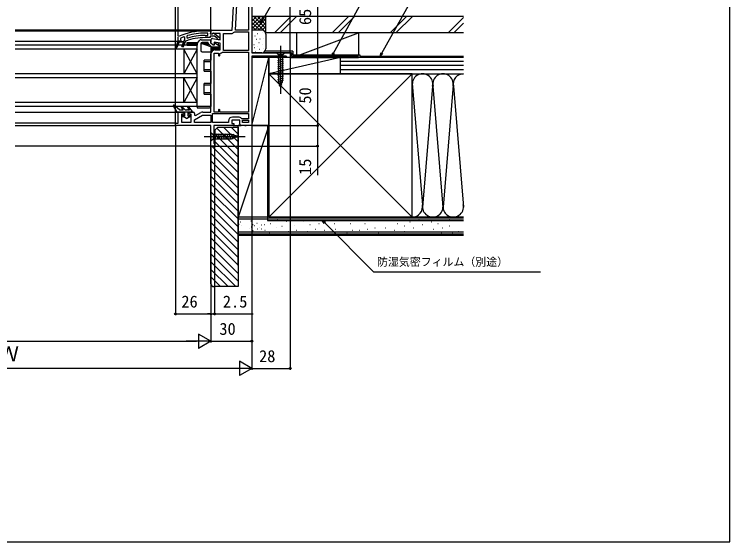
# Model space of a CAD drawing. Units: millimetres, scale not verified. Extents: x -525 to 525, y -783 to 778.
# Drawn here: x 1 to 525, y -783 to -396 of the extents above; entities that cross this region are included whole.
import ezdxf
from ezdxf.enums import TextEntityAlignment as Align

# ---------------------------------------------------------------- set-up
doc = ezdxf.new("R2010")
doc.units = ezdxf.units.MM
doc.header["$LTSCALE"] = 4
for name, color, linetype in [('0-2_YKK_11', 7, 'Continuous'), ('0-3_YKK_12', 2, 'Continuous'), ('0-4_YKK_13', 4, 'Continuous'), ('0-6_YKK_D', 6, 'Continuous'), ('0-7_YKK_ZWAK', 7, 'Continuous'), ('0-8_YSS_K', 3, 'Continuous'), ('0-9_YSS_KE', 3, 'Continuous')]:
    doc.layers.add(name, color=color, linetype=linetype)
doc.styles.add('ＭＳ ゴシック', font='')
doc.styles.get('ＭＳ ゴシック').set_extended_font_data('MS Gothic')

msp = doc.modelspace()

# ---------------------------------------------------------------- linework, layer by layer
at = {"layer": '0-2_YKK_11'}
for p, q in [((129.8, -467.7), (132, -467.7)), ((165.1, -471.4), (160.7, -471.4))]:
    msp.add_line(p, q, dxfattribs=at)
for points in [[(146.174, -413.915), (151.8, -414.907), (151.8, -410.1), (146.444, -410.1), (145.576, -410.642), (145, -410.323), (145, -407.7), (160.642, -407.7), (162.95, -363.648)], [(175, -363.7), (175, -424.3), (203, -424.3), (203, -427.7), (201.1, -427.7), (200.6, -427.2), (200.1, -426.7), (175, -426.7), (175, -477.7), (170.758, -477.7), (170.575, -477.58), (170.025, -477.58), (169.842, -477.7), (167.2, -477.7)], [(140.633, -408.2), (145.001, -408.2), (145.001, -409.3), (144.563, -409.796), (144.301, -410.094), (144.301, -410.5), (145.701, -410.5), (146.101, -410.3)], [(122.901, -413.495), (122.601, -413.953), (122.601, -414.625), (122.976, -415.11), (122.901, -415.7), (121.001, -415.7), (119.229, -420.152), (121.001, -415.7), (121.001, -412.918), (121.29, -412.465)], [(119.972, -420.448), (121.663, -416.2), (125.14, -416.2), (123.766, -419.652), (124.509, -419.948), (126.001, -416.2), (126.001, -415.7), (125.501, -415.7), (125.426, -415.11), (125.801, -414.625), (125.801, -414.6), (125.801, -413.065), (125.126, -412.596)], [(127.756, -411.709), (127.401, -412.187), (127.401, -413.024), (128.048, -413.501)], [(140.633, -411.6), (142.701, -411.6), (142.701, -409.8), (140.633, -409.8)], [(147.517, -410.113), (151.501, -413.225), (151.501, -414.7), (150.399, -414.7), (149.9, -414.225), (149.708, -413.855), (147.462, -412.1), (144.301, -412.1), (144.301, -413.2), (140.633, -413.2)], [(172.6, -422.6), (154.2, -422.6), (154.2, -410.1), (159.865, -410.1)], [(162.076, -409.076), (162.458, -408.9), (172.6, -408.9), (172.6, -422.6)], [(126.618, -415.67), (126.447, -415.7), (126.001, -415.7), (126.001, -416.2), (124.509, -419.948), (123.766, -419.652), (125.14, -416.2), (121.663, -416.2), (119.972, -420.448)], [(147.9, -422.2), (151.8, -422.2), (151.8, -417.344), (147.4, -416.568), (147.4, -418.7), (146.5, -418.7), (145, -417.2), (145, -414.9)], [(172.6, -423.8), (172.6, -467.7), (151.6, -467.7), (151.6, -466.3)], [(153.455, -423.938), (153.8, -423.8), (172.6, -423.8)], [(138.973, -467.7), (145, -467.7), (145, -425.1)], [(150.4, -466.3), (150.4, -467.7), (147.4, -467.7), (147.4, -424.6), (150.4, -424.6), (150.4, -426)], [(151.6, -426), (151.6, -425.084), (152.048, -424.587)], [(166.2, -476.7), (166.2, -473.8), (160.2, -473.8), (160.2, -476.2), (161.8, -476.2), (161.8, -477.7), (147, -477.7), (147, -490.608), (147.25, -490.904), (147.5, -491.2), (147.5, -492.7), (145, -492.7), (145, -477.7), (119, -477.7), (119, -475.9), (121, -475.9), (121, -467.7), (124.3, -467.7)], [(125.3, -468.7), (125.3, -469.2), (123.4, -469.2), (123.4, -475.2), (130.6, -475.2), (130.6, -469.2), (128.8, -469.2), (128.8, -468.7)], [(133, -468.7), (133, -470.045), (133.567, -470.373), (137.523, -468.089)], [(146.2, -468.9), (172.6, -468.9), (172.6, -472.6), (167.692, -472.6), (167.31, -472.422)], [(157.8, -474.3), (157.8, -475.3), (146.2, -475.3), (146.2, -468.9)]]:
    msp.add_lwpolyline(points, dxfattribs=at)
for points in [[(163.045, -407.7), (165.278, -365.1), (172.6, -365.1), (172.6, -407.7)], [(145, -475.3), (133, -475.3), (133, -473.471), (138.839, -470.1), (145, -470.1)], [(172.6, -475.3), (168, -475.3), (168, -473.8), (172.6, -473.8)]]:
    msp.add_lwpolyline(points, close=True, dxfattribs=at)
for centre, radius, start, end in [((140.633, -454.2), 46, 90.00001, 114.86598), ((140.633, -454.2), 44.4, 110.44221, 113.53922), ((140.633, -454.2), 41, 89.99999, 109.98888), ((140.633, -454.2), 44.4, 89.99999, 106.86019), ((140.633, -454.2), 42.6, 89.99999, 107.18277), ((146, -414.9), 1, 80.00002, 180), ((146.901, -410.9), 1, 51.91328, 143.13011), ((159.865, -407.2), 2.9, 269.99999, 319.67978), ((119.601, -420.3), 0.4, 158.30059, 338.30061), ((119.601, -420.3), 0.4, 158.30059, 338.30061), ((147.9, -425.1), 2.9, 90.00001, 179.99999), ((151.8, -422.2), 2.4, 275.9378, 313.60284), ((151, -426), 0.6, 179.99999, 0.00001), ((151, -466.3), 0.6, 359.99999, 180.00001), ((124.3, -468.7), 1, 0.00001, 89.99999), ((129.8, -468.7), 1, 90.00001, 179.99999), ((132, -468.7), 1, 0.00001, 89.99999), ((138.973, -470.6), 2.9, 89.99998, 119.99999), ((160.7, -474.3), 2.9, 90.00001, 179.99999), ((165.1, -474.3), 2.9, 40.36099, 89.99999), ((167.2, -476.7), 1, 180.00001, 269.99999)]:
    msp.add_arc(centre, radius, start, end, dxfattribs=at)
at = {"layer": '0-3_YKK_12'}
for p, q in [((145.501, -407.7), (1.542, -407.7)), ((1.542, -408.201), (145.001, -408.199)), ((1.542, -415.7), (121.001, -415.7)), ((135, -418.701), (1.542, -418.701)), ((135, -463.7), (135, -418.701)), ((135, -421.7), (1.542, -421.7)), ((125, -421.7), (125, -439.7)), ((135, -421.7), (125, -439.7)), ((135, -439.7), (125, -421.7)), ((135, -439.7), (1.542, -439.7)), ((135, -442.7), (1.542, -442.7)), ((125, -460.7), (125, -442.7)), ((135, -460.7), (125, -442.7)), ((135, -442.7), (125, -460.7)), ((135, -460.7), (1.542, -460.7)), ((135, -463.7), (1.542, -463.7)), ((1.542, -467.7), (121.501, -467.7)), ((119.501, -475.9), (1.542, -475.9)), ((1.542, -477.7), (119.501, -477.7)), ((161.3, -477.7), (167.2, -477.7)), ((169.842, -477.7), (170.758, -477.7)), ((146.987, -492.7), (1.542, -492.7))]:
    msp.add_line(p, q, dxfattribs=at)
at = {"layer": '0-4_YKK_13'}
for p, q in [((127.8, -417.7), (127.5, -417.7)), ((127.5, -418.701), (127.5, -417.7)), ((127.5, -418.701), (135, -418.701)), ((127.8, -416.7), (135.4, -416.7)), ((135, -417.7), (127.8, -417.7)), ((135, -463.7), (135, -417.305)), ((135, -417.7), (135, -418.701)), ((135.066, -417.118), (136.55, -415.263)), ((137.5, -417.7), (137.5, -422.7)), ((143.172, -417.7), (137.5, -417.7)), ((137.5, -418.701), (137.5, -418.701)), ((137.721, -414.7), (144.8, -414.7)), ((137.75, -417.039), (137.75, -417.7)), ((142.8, -416.7), (138.5, -416.7)), ((138.5, -416.7), (138.6, -416.7)), ((138.6, -416.7), (142.8, -416.7)), ((141.539, -417.7), (144.013, -418.542)), ((141.539, -417.7), (143.172, -417.7)), ((142.25, -416.7), (142.25, -417.7)), ((143, -417.321), (143, -416.9)), ((145.525, -420.054), (143.146, -417.675)), ((145.02, -414.7), (145, -414.7)), ((145, -414.9), (145, -414.7)), ((145, -414.9), (145, -416.493)), ((147.4, -417.893), (147.742, -417.3)), ((147.915, -417.2), (148.237, -417.2)), ((148.352, -417.236), (150.872, -419.001)), ((150.2, -417.062), (150.2, -418.53)), ((150.5, -418.74), (150.5, -417.115)), ((151, -419.247), (151, -419.9)), ((138.5, -423.7), (145, -423.7)), ((145, -419.528), (145, -423.7)), ((146.842, -422.4), (145, -422.4)), ((145, -422.7), (146.272, -422.7)), ((145, -423.7), (145, -429.7)), ((151, -421.2), (145.3, -421.2)), ((145.3, -421.2), (145.3, -421.5)), ((145.3, -421.5), (151, -421.5)), ((150.7, -420.2), (145.879, -420.2)), ((150.2, -420.2), (150.2, -420.9)), ((150.2, -420.9), (150.5, -420.9)), ((150.5, -420.9), (150.5, -420.2)), ((151, -421.5), (151, -422.2)), ((151.3, -422.2), (151.3, -421.5)), ((199.1, -424.3), (192.9, -424.3)), ((192.9, -424.3), (194.45, -425.85)), ((196, -419.3), (196, -454.3)), ((199.1, -424.3), (197.55, -425.85)), ((140, -437.7), (140, -429.7)), ((145, -429.7), (140, -429.7)), ((193.9, -428.276), (198.1, -427.151)), ((193.9, -429.829), (198.1, -428.704)), ((194.45, -425.85), (194.45, -444.384)), ((197.55, -425.85), (194.45, -425.85)), ((197.55, -444.384), (197.55, -425.85)), ((193.9, -431.382), (198.1, -430.257)), ((193.9, -432.935), (198.1, -431.81)), ((193.9, -434.488), (198.1, -433.363)), ((193.9, -436.041), (198.1, -434.916)), ((145, -436.7), (140, -436.7)), ((140, -437.7), (145, -437.7)), ((145, -437.7), (145, -436.7)), ((145, -437.7), (145, -446.7)), ((193.9, -437.594), (198.1, -436.469)), ((193.9, -439.147), (198.1, -438.021)), ((193.9, -440.7), (198.1, -439.574)), ((193.9, -442.253), (198.1, -441.127)), ((193.9, -443.806), (198.1, -442.68)), ((194.159, -445.289), (198.1, -444.233)), ((196, -449.3), (194.45, -444.384)), ((196, -449.3), (197.55, -444.384)), ((140, -454.7), (140, -446.7)), ((145, -446.7), (140, -446.7)), ((194.61, -446.721), (197.646, -445.908)), ((195.062, -448.153), (197.112, -447.604)), ((145, -453.7), (140, -453.7)), ((140, -454.7), (145, -454.7)), ((145, -454.7), (145, -453.7)), ((145, -454.7), (145, -463.7)), ((120.3, -467.7), (117.446, -463.16)), ((121.844, -466.152), (117.895, -462.772)), ((121.974, -466.2), (124.548, -466.2)), ((124.695, -465.864), (123.307, -464.372)), ((126.041, -466.136), (123.893, -463.828)), ((126.187, -466.2), (127.322, -466.2)), ((127.722, -466.2), (129.015, -466.2)), ((129.173, -465.877), (127.984, -464.345)), ((128.615, -463.854), (131.237, -467.216)), ((135, -463.7), (135, -464.7)), ((145, -463.7), (135, -463.7)), ((135, -464.7), (144, -464.7)), ((131, -467.7), (120.3, -467.7)), ((124.5, -470.2), (124.732, -470.2)), ((124.5, -471), (124.625, -471)), ((127.05, -472.4), (124.625, -471)), ((125.8, -470.755), (124.932, -470.254)), ((125.8, -470.755), (125.8, -467.7)), ((127.05, -472.4), (129.475, -471)), ((128.3, -470.755), (128.3, -467.7)), ((128.3, -470.755), (129.168, -470.254)), ((129.368, -470.2), (129.6, -470.2)), ((129.475, -471), (129.6, -471)), ((140, -485.7), (170, -485.7)), ((145, -482.6), (145, -488.8)), ((145, -482.6), (146.55, -484.15)), ((145, -488.8), (146.55, -487.25)), ((160.084, -484.15), (146.55, -484.15)), ((146.55, -484.15), (146.55, -487.25)), ((146.55, -487.25), (160.084, -487.25)), ((148.635, -487.8), (147.51, -483.6)), ((150.188, -487.8), (149.063, -483.6)), ((151.741, -487.8), (150.616, -483.6)), ((153.294, -487.8), (152.168, -483.6)), ((154.847, -487.8), (153.721, -483.6)), ((156.4, -487.8), (155.274, -483.6)), ((157.953, -487.8), (156.827, -483.6)), ((159.506, -487.8), (158.38, -483.6)), ((160.989, -487.541), (159.933, -483.6)), ((165, -485.7), (160.084, -484.15)), ((165, -485.7), (160.084, -487.25)), ((162.421, -487.089), (161.608, -484.053)), ((163.853, -486.638), (163.304, -484.588))]:
    msp.add_line(p, q, dxfattribs=at)
for points in [[(127.5, -417.7), (127.5, -416.7), (127.8, -416.7)], [(147.017, -420.62), (138.435, -417.7), (137.5, -417.7)], [(150.2, -421.2), (150.2, -420.9), (145, -420.9)], [(151.3, -421.5), (151, -421.5), (151, -421.2)], [(140, -430.7), (145, -430.7), (145, -429.7)], [(140, -447.7), (145, -447.7), (145, -446.7)]]:
    msp.add_lwpolyline(points, dxfattribs=at)
for centre, radius, start, end in [((135.3, -417.305), 0.3, 141.34019, 180), ((137.721, -416.2), 1.5, 90, 141.34019), ((138.5, -417.7), 1, 90, 180), ((142.8, -416.9), 0.2, 0, 90), ((143.5, -417.321), 0.5, 180, 225), ((144.8, -414.9), 0.2, 0, 90), ((147.915, -417.4), 0.2, 90, 150), ((148.237, -417.4), 0.2, 55, 90), ((150.7, -419.247), 0.3, 0, 55), ((138.5, -422.7), 1, 180, 270), ((145.3, -420.9), 0.3, 180, 270), ((145.3, -420.9), 0.6, 240, 270), ((145.879, -419.7), 0.5, 225, 270), ((147.5, -419.2), 1.5, 251.20957, 318.18969), ((150.8, -420.9), 0.3, 180, 270), ((150.7, -419.9), 0.3, 270, 0), ((151, -421.5), 0.3, 0, 90), ((117.7, -463), 0.3, 49.43895, 212.15282), ((121.974, -466), 0.2, 229.43895, 270), ((123.6, -464.1), 0.4, 42.9326, 222.9326), ((124.548, -466), 0.2, 270, 42.9326), ((126.187, -466), 0.2, 222.9326, 270), ((127.522, -466.2), 0.2, 0, 180), ((128.3, -464.1), 0.4, 37.94551, 217.81232), ((129.015, -466), 0.2, 270, 37.81232), ((144, -463.7), 1, 270, 0), ((124.5, -470.6), 0.4, 90, 270), ((124.732, -470.6), 0.4, 60, 90), ((129.368, -470.6), 0.4, 90, 120), ((129.6, -470.6), 0.4, 270, 90), ((131, -467.4), 0.3, 270, 37.94551)]:
    msp.add_arc(centre, radius, start, end, dxfattribs=at)
at = {"layer": '0-6_YKK_D'}
for p, q in [((119, -475.4), (119, -341.7)), ((120.999, -411.918), (120.999, -341.7)), ((121.001, -411.918), (121.001, -341.7)), ((144.999, -407.199), (144.999, -341.7)), ((144.999, -407.2), (144.999, -341.7)), ((202.999, -423.8), (202.999, -341.7)), ((222.999, -362.7), (222.999, -427.7)), ((202.999, -428.2), (202.999, -656.7)), ((203.499, -427.7), (223.999, -427.7)), ((203.499, -427.7), (223.999, -427.7)), ((222.999, -427.7), (222.999, -477.7)), ((118.999, -478.2), (118.999, -616.7)), ((174.999, -478.2), (174.999, -636.7)), ((174.999, -478.2), (174.999, -656.7)), ((174.999, -478.2), (174.999, -656.7)), ((175.499, -477.7), (223.999, -477.7)), ((204.999, -477.7), (223.999, -477.7)), ((144.999, -493.2), (144.999, -616.7)), ((145, -493.2), (145, -616.7)), ((145, -493.2), (145, -636.7)), ((145, -493.2), (145, -636.7)), ((147.249, -492.7), (223.999, -492.7)), ((147.5, -493.2), (147.5, -616.7)), ((118.999, -615.7), (144.999, -615.7)), ((145, -615.7), (142.45, -615.7)), ((145, -615.7), (147.5, -615.7)), ((147.5, -615.7), (175.827, -615.7)), ((145, -635.7), (135.907, -630.45)), ((135.907, -630.45), (135.907, -640.95)), ((-134.5, -635.7), (134.5, -635.7)), ((145, -635.7), (126.813, -635.7)), ((145, -635.7), (135.907, -640.95)), ((145, -635.7), (174.999, -635.7)), ((174.999, -655.7), (165.906, -650.45)), ((165.906, -650.45), (165.906, -660.95)), ((164.499, -655.7), (-164.501, -655.7)), ((174.999, -655.7), (156.813, -655.7)), ((174.999, -655.7), (165.906, -660.95)), ((174.999, -655.7), (202.999, -655.7))]:
    msp.add_line(p, q, dxfattribs=at)
for points in [[(180.997, -403.44), (182.271, -401.231), (223.575, -329.63), (308.113, -329.63)], [(233.522, -426.699), (234.755, -424.467), (276.529, -348.856), (365.438, -348.856)], [(269.03, -426.699), (270.263, -424.467), (299.852, -370.945), (411.029, -370.945)], [(182.863, -401.573), (180.997, -403.44), (181.679, -400.89)], [(235.353, -424.797), (233.522, -426.699), (234.157, -424.137)], [(270.861, -424.798), (269.03, -426.699), (269.665, -424.137)], [(222.999, -477.7), (222.999, -492.7), (222.999, -513.977)], [(227.854, -549.485), (226.534, -547.199), (228.82, -548.519)], [(226.534, -547.199), (228.337, -549.002), (264.172, -584.837), (386.415, -584.837)]]:
    msp.add_lwpolyline(points, dxfattribs=at)
for centre in [(222.999, -427.7), (222.999, -427.7), (222.999, -477.7), (222.999, -477.7), (222.999, -492.7), (118.999, -615.7), (144.999, -615.7), (145, -615.7), (147.5, -615.7), (174.999, -635.7), (202.999, -655.7)]:
    msp.add_circle(centre, 0.637, dxfattribs=at)
at = {"layer": '0-7_YKK_ZWAK'}
msp.add_lwpolyline([(-525, -782.7), (525, -782.7), (525, 747.3)], dxfattribs=at)
at = {"layer": '0-8_YSS_K'}
for p, q in [((185.203, -397.699), (175, -397.699)), ((175, -406.76), (184.061, -397.699)), ((175, -403.932), (181.233, -397.699)), ((175, -401.103), (178.404, -397.699)), ((175, -398.275), (175.576, -397.699)), ((176.345, -397.699), (185.203, -406.557)), ((179.174, -397.699), (185.203, -403.728)), ((182.002, -397.699), (185.203, -400.9)), ((184.83, -397.699), (185.203, -398.072)), ((185.203, -410.699), (185.203, -397.699)), ((191.44, -409.699), (203.44, -397.699)), ((207.682, -397.699), (195.682, -409.699)), ((233.866, -409.699), (245.866, -397.699)), ((238.109, -409.699), (250.109, -397.699)), ((276.293, -409.699), (288.293, -397.699)), ((280.535, -409.699), (292.535, -397.699)), ((175, -399.182), (185.203, -409.385)), ((175, -402.011), (180.688, -407.699)), ((176.889, -407.699), (185.203, -399.385)), ((179.718, -407.699), (185.203, -402.214)), ((318.719, -409.699), (330.004, -398.414)), ((322.962, -409.699), (330.004, -402.657)), ((175, -404.839), (177.86, -407.699)), ((182.203, -407.699), (175, -407.699)), ((182.529, -407.717), (185.203, -405.042)), ((184.408, -408.665), (185.203, -407.871)), ((177.204, -411.865), (177.404, -411.865)), ((179.06, -410.034), (179.26, -410.034)), ((182.398, -409.367), (182.598, -409.367)), ((183.399, -413.706), (183.599, -413.706)), ((185.203, -410.699), (185.203, -421.3)), ((208, -425.699), (208, -409.699)), ((253, -409.699), (208, -409.699)), ((176.419, -418.294), (176.619, -418.294)), ((178.392, -414.374), (178.592, -414.374)), ((180.126, -416.833), (180.326, -416.833)), ((180.729, -414.04), (180.929, -414.04)), ((182.398, -418.38), (182.598, -418.38)), ((182.203, -424.3), (175.203, -424.3)), ((176.723, -420.489), (176.923, -420.489)), ((177.391, -423.493), (177.591, -423.493)), ((178.726, -419.381), (178.926, -419.381)), ((180.061, -424.161), (180.261, -424.161)), ((180.395, -421.654), (180.595, -421.654)), ((183.399, -420.822), (183.599, -420.822)), ((174.998, -477.699), (187.498, -427.699)), ((174.998, -427.699), (174.998, -477.699)), ((187.498, -427.699), (174.998, -427.699)), ((239.998, -427.699), (187.498, -439.699)), ((187.498, -477.699), (187.498, -427.699)), ((208, -427.699), (253, -427.699)), ((239.998, -439.699), (239.998, -427.699)), ((330.004, -427.699), (239.998, -427.699)), ((330.004, -430.699), (239.998, -430.699)), ((330.004, -433.699), (239.998, -433.699)), ((187.498, -544.699), (292.498, -439.699)), ((187.498, -439.699), (292.498, -544.699)), ((330.004, -436.699), (239.998, -436.699)), ((239.998, -439.699), (330.004, -439.699)), ((292.498, -439.699), (330.004, -439.699)), ((292.504, -446.893), (299.84, -535.667)), ((307.34, -448.731), (299.998, -537.58)), ((314.998, -537.58), (307.656, -448.731)), ((322.388, -448.144), (314.998, -537.58)), ((322.658, -448.764), (329.998, -537.58)), ((149.255, -479.444), (165, -495.189)), ((154.167, -478.699), (165, -489.533)), ((159.823, -478.699), (165, -483.876)), ((187.498, -477.699), (165, -477.699)), ((165, -567.699), (165, -477.699)), ((187.498, -477.699), (165, -544.699)), ((174.998, -477.699), (187.498, -477.699)), ((187.498, -544.699), (187.498, -477.699)), ((148, -483.846), (165, -500.846)), ((148, -489.503), (165, -506.503)), ((145, -497.817), (165, -517.817)), ((145.539, -492.699), (165, -512.16)), ((145, -503.474), (165, -523.474)), ((145, -509.131), (165, -529.131)), ((145, -514.787), (165, -534.787)), ((145, -520.444), (165, -540.444)), ((145, -526.101), (165, -546.101)), ((145, -531.758), (165, -551.758)), ((145, -537.415), (165, -557.415)), ((145, -543.072), (165, -563.072)), ((187.498, -544.699), (165, -544.699)), ((292.498, -544.699), (330.004, -544.699)), ((145, -548.729), (165, -568.729)), ((330.004, -546.199), (165, -546.199)), ((165.407, -549.893), (165.607, -549.893)), ((166.378, -548.155), (166.578, -548.155)), ((174.143, -547.555), (174.343, -547.555)), ((175.614, -550.147), (175.814, -550.147)), ((178.713, -549.207), (178.913, -549.207)), ((180.681, -546.529), (180.881, -546.529)), ((184.189, -550.147), (184.389, -550.147)), ((188.537, -549.413), (188.737, -549.413)), ((193.479, -546.918), (193.679, -546.918)), ((200.105, -547.698), (200.305, -547.698)), ((204.196, -547.265), (204.396, -547.265)), ((212.438, -548.089), (212.638, -548.089)), ((217.383, -550.237), (217.583, -550.237)), ((223.976, -549.413), (224.176, -549.413)), ((228.921, -547.265), (229.121, -547.265)), ((235.446, -549.413), (235.646, -549.413)), ((241.215, -547.265), (241.415, -547.265)), ((246.984, -549.413), (247.184, -549.413)), ((251.929, -547.265), (252.129, -547.265)), ((257.698, -549.413), (257.898, -549.413)), ((265.116, -547.265), (265.316, -547.265)), ((274.181, -547.265), (274.381, -547.265)), ((281.599, -549.413), (281.799, -549.413)), ((290.665, -548.089), (290.865, -548.089)), ((297.258, -546.441), (297.458, -546.441)), ((299.73, -550.237), (299.93, -550.237)), ((306.324, -548.089), (306.524, -548.089)), ((311.269, -549.413), (311.469, -549.413)), ((319.51, -546.441), (319.71, -546.441)), ((326.103, -547.265), (326.303, -547.265)), ((145, -554.385), (165, -574.385)), ((167.243, -550.608), (167.443, -550.608)), ((172.865, -553.2), (173.065, -553.2)), ((174.37, -551.766), (174.57, -551.766)), ((174.791, -551.545), (174.991, -551.545)), ((175.631, -554.651), (175.831, -554.651)), ((176.957, -550.919), (177.157, -550.919)), ((178.94, -553.418), (179.14, -553.418)), ((180.453, -552.486), (180.653, -552.486)), ((181.796, -553.258), (181.996, -553.258)), ((181.833, -550.47), (182.033, -550.47)), ((184.417, -554.358), (184.617, -554.358)), ((192.658, -552.71), (192.858, -552.71)), ((196.987, -551.316), (197.187, -551.316)), ((201.724, -555.182), (201.924, -555.182)), ((205.845, -551.061), (206.045, -551.061)), ((207.493, -554.358), (207.693, -554.358)), ((215.735, -555.182), (215.935, -555.182)), ((221.504, -553.534), (221.704, -553.534)), ((228.097, -554.358), (228.297, -554.358)), ((236.27, -553.534), (236.47, -553.534)), ((248.632, -554.358), (248.832, -554.358)), ((253.577, -554.358), (253.777, -554.358)), ((259.346, -553.534), (259.546, -553.534)), ((265.116, -552.71), (265.316, -552.71)), ((272.533, -552.71), (272.733, -552.71)), ((279.126, -554.358), (279.326, -554.358)), ((286.544, -551.061), (286.744, -551.061)), ((286.544, -555.182), (286.744, -555.182)), ((293.137, -552.71), (293.337, -552.71)), ((303.027, -555.182), (303.227, -555.182)), ((307.972, -553.534), (308.172, -553.534)), ((314.565, -552.71), (314.765, -552.71)), ((319.51, -551.061), (319.71, -551.061)), ((326.103, -555.182), (326.303, -555.182)), ((145, -560.042), (165, -580.042)), ((330.004, -555.699), (165, -555.699)), ((330.004, -558.199), (165, -558.199)), ((181.461, -555.604), (181.661, -555.604)), ((187.686, -556.006), (187.886, -556.006)), ((196.797, -555.604), (196.997, -555.604)), ((244.512, -556.006), (244.712, -556.006)), ((267.588, -556.006), (267.788, -556.006)), ((296.434, -556.006), (296.634, -556.006)), ((313.741, -556.006), (313.941, -556.006)), ((321.983, -556.006), (322.183, -556.006)), ((145, -566.105), (165, -586.105)), ((145, -571.762), (165, -591.762)), ((145, -577.419), (163.281, -595.7)), ((145, -583.076), (157.624, -595.7)), ((145, -588.64), (152.06, -595.7))]:
    msp.add_line(p, q, dxfattribs=at)
msp.add_lwpolyline([(210, -425.699), (253, -409.699), (253, -425.699)], dxfattribs=at)
msp.add_lwpolyline([(239.998, -439.699), (239.998, -427.699), (187.498, -427.699), (187.498, -439.699)], close=True, dxfattribs=at)
for centre, radius, start, end in [((182.203, -410.699), 3, 0, 90), ((182.203, -421.3), 3, 270, 0), ((299.998, -447.199), 7.5, 348.21668, 191.78379), ((314.998, -447.199), 7.5, 348.21668, 191.78379), ((329.998, -447.199), 7.5, 89.95067, 191.78379), ((292.498, -537.199), 7.5, 270, 11.78354), ((307.498, -537.199), 7.5, 168.21646, 11.78354), ((322.498, -537.199), 7.5, 168.21646, 11.78354)]:
    msp.add_arc(centre, radius, start, end, dxfattribs=at)
at = {"layer": '0-9_YSS_KE'}
for p, q in [((330.004, -397.699), (185.203, -397.699)), ((205, -423.199), (184.526, -423.199)), ((204, -424.199), (184.526, -424.199)), ((253.998, -425.699), (253.998, -426.699)), ((253.998, -426.699), (330.004, -426.699)), ((292.498, -453.664), (292.498, -439.699)), ((292.498, -544.699), (292.498, -447.199)), ((186.498, -477.699), (186.498, -547.199)), ((330.004, -544.699), (165, -544.699)), ((186.498, -547.199), (330.004, -547.199)), ((330.004, -557.199), (165, -557.199)), ((165, -580.199), (165, -567.699))]:
    msp.add_line(p, q, dxfattribs=at)
for points in [[(330.004, -409.699), (185.203, -409.699), (185.203, -397.699)], [(204, -424.199), (204, -426.699), (252.998, -426.699)], [(205, -423.199), (205, -425.699), (253.998, -425.699)], [(292.498, -439.699), (187.498, -439.699), (187.498, -544.699), (292.498, -544.699)], [(145, -593.7), (145, -492.7), (148, -492.7), (148, -480.7), (150, -478.7), (165, -478.7)], [(165, -478.7), (165, -595.7), (147, -595.7)]]:
    msp.add_lwpolyline(points, dxfattribs=at)
msp.add_arc((147, -593.7), 2, 180.00001, 269.99999, dxfattribs=at)

# ---------------------------------------------------------------- texts
at = {"layer": '0-6_YKK_D', "style": 'ＭＳ ゴシック'}
for s, p in [('65', (220.999, -403.961)), ('50', (220.999, -461.564)), ('15', (220.999, -513.818))]:
    msp.add_text(s, height=8.798, rotation=90, dxfattribs=at).set_placement(p, align=Align.BOTTOM_LEFT)
for s, height, p in [('防湿気密フィルム（別途）', 5.865, (266.631, -582.292)), ('26', 8.798, (123.306, -613.7)), ('2.5', 8.798, (153.714, -613.7)), ('30', 8.798, (151.136, -633.7)), ('Ｗ', 11, (-10.654, -653.7)), ('28', 8.798, (180.238, -653.7))]:
    msp.add_text(s, height=height, dxfattribs=at).set_placement(p, align=Align.BOTTOM_LEFT)

doc.saveas('drawing.dxf')
